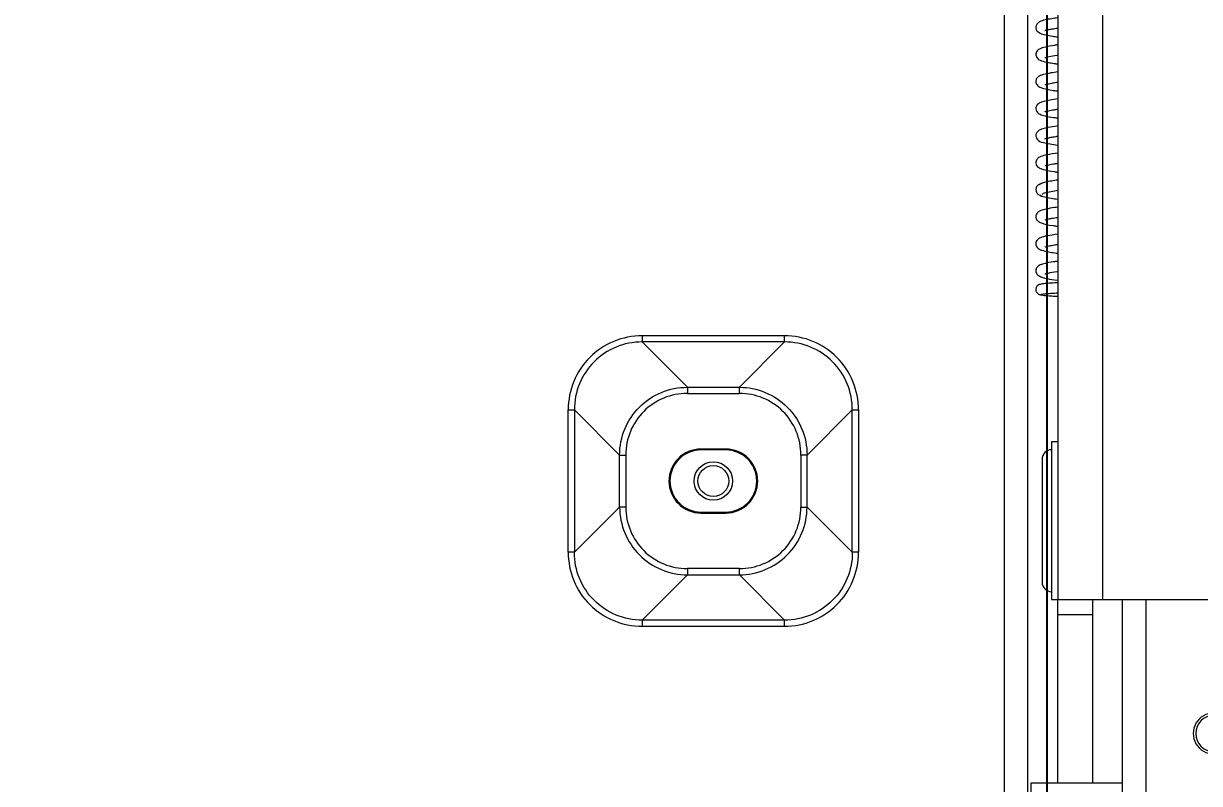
# Model space of a CAD drawing. Header units: millimetres. Extents: x -71336 to -35435, y -26189 to 22712.
# Drawn here: x -69068.5 to -68973.7, y -17538.1 to -17476.9 of the extents above; entities that cross this region are included whole.
import ezdxf

# ---------------------------------------------------------------- set-up
doc = ezdxf.new("R2010")
doc.units = ezdxf.units.MM
doc.layers.add('SC - Dimensions', color=1, linetype='Continuous')
doc.layers.add('SC - Equipment', color=7, linetype='Continuous', lineweight=13)
doc.layers.add('SC - Xlines', color=252, linetype='Continuous', plot=False)
doc.styles.get("Standard").update_dxf_attribs({"font": 'arial.ttf', "height": 35})
doc.dimstyles.new('MJC', dxfattribs={"dimscale": 25, "dimtxt": 35, "dimasz": 1, "dimexe": 0.25, "dimexo": 0.25, "dimgap": 0.25, "dimtad": 1, "dimdec": 0, "dimzin": 0, "dimdsep": 46, "dimtxsty": 'Standard', "dimcen": 0.09, "dimclrd": 1, "dimclre": 1, "dimclrt": 7, "dimadec": 0, "dimazin": 0, "dimtfac": 1, "dimtdec": 0, "dimtofl": 0, "dimtmove": 0, "dimatfit": 3, "dimfxl": 1, "dimtolj": 1, "dimtzin": 0, "dimarcsym": 0})

# ---------------------------------------------------------------- blocks, each defined once
blk = doc.blocks.new('SONY FW-49XE8001 - BACK')
at = {"layer": 'SC - Equipment', "color": 251, "true_color": 0x636466, "transparency": 33554495}
for points in [[(-144.411, 73.477), (-144.411, 73.973), (-155.899, 73.973), (-155.899, 73.477), (-152.25, 69.828), (-152.25, 69.331), (-148.06, 69.331), (-148.06, 69.828)], [(-161.358, 68.018), (-161.358, 56.529), (-161.855, 56.529), (-161.855, 68.018)], [(-152.25, 55.216), (-152.25, 54.72), (-148.06, 54.72), (-148.06, 55.216)]]:
    blk.add_lwpolyline(points, close=True, dxfattribs=at)
for points in [[(-142.601, 60.179), (-138.952, 56.529), (-138.952, 68.018, 0.417087), (-144.411, 73.477), (-155.899, 73.477, 0.417095), (-161.358, 68.018), (-157.709, 64.369), (-157.213, 64.369), (-157.213, 60.179), (-157.709, 60.179), (-157.709, 64.369, -0.414883), (-152.25, 69.828), (-148.06, 69.828, -0.414883), (-142.601, 64.369), (-143.097, 64.369), (-143.097, 60.179), (-142.601, 60.179), (-142.601, 64.369), (-138.952, 68.018), (-138.456, 68.018), (-138.456, 56.529), (-138.952, 56.529, -0.417107), (-144.411, 51.07), (-155.899, 51.07), (-155.899, 50.574), (-144.411, 50.574), (-144.411, 51.07), (-148.06, 54.72, 0.414883)], [(-149.155, 64.852), (-151.155, 64.852, 0.999979), (-151.155, 59.695), (-149.155, 59.695, 0.999937)], [(-149.155, 64.774), (-151.155, 64.774, 0.999996), (-151.155, 59.774), (-149.155, 59.774, 0.999987)], [(-152.25, 54.72), (-155.899, 51.07, -0.417118), (-161.358, 56.529), (-157.709, 60.179, 0.414922)]]:
    blk.add_lwpolyline(points, format="xyb", close=True, dxfattribs=at)
for points in [[(-151.155, 64.852), (-151.155, 64.774)], [(-149.155, 64.852), (-149.155, 64.774)], [(-151.155, 59.695), (-151.155, 59.774)], [(-149.155, 59.695), (-149.155, 59.774)]]:
    blk.add_lwpolyline(points, dxfattribs=at)
blk.add_lwpolyline([(109.633, 42.944), (109.509, 43.376), (-109.819, 43.376, 0.999627), (-109.819, 40.485), (109.509, 40.485), (109.509, 40.287), (-109.819, 40.287), (-109.819, 40.485), (-109.944, 40.918)], format="xyb", dxfattribs=at)
for radius in [1.55, 1.25]:
    blk.add_circle((-150.155, 62.274), radius, dxfattribs=at)
for centre, radius, start, end in [((-155.918, 68.036), 5.937, 89.82444, 180.17556), ((-144.393, 68.036), 5.937, 359.82444, 90.17556), ((-152.265, 64.384), 4.948, 89.82529, 180.17471), ((-148.045, 64.384), 4.948, 359.82529, 90.17471), ((-152.265, 60.164), 4.948, 179.82494, 270.17506), ((-148.045, 60.164), 4.948, 269.82529, 0.17471), ((-155.918, 56.511), 5.937, 179.82444, 270.17556), ((-144.393, 56.511), 5.937, 269.82444, 0.17556), ((-109.819, 41.931), 1.644, 89.99272, 270.00728)]:
    blk.add_arc(centre, radius, start, end, dxfattribs=at)
blk = doc.blocks.new('CHIEF MSM1U - FRONT')
at = {"layer": 'SC - Equipment', "color": 146, "true_color": 0x105689}
for p, q in [((-122.225, 311.155), (-122.225, -107.952)), ((-118.632, 311.155), (-118.632, -107.952)), ((-126.535, -136.328), (-126.535, -6.548)), ((-124.638, -136.328), (-124.638, -6.548)), ((-122.225, -95.251), (-122.733, -95.251)), ((-122.733, -95.251), (-122.733, -107.952)), ((-123.495, -96.648), (-123.495, -106.555)), ((-122.733, -107.952), (-122.225, -107.952)), ((-122.225, -107.952), (-118.632, -107.952)), ((-122.225, -109.194), (-122.225, -107.952)), ((-119.425, -107.952), (-119.425, -109.194)), ((-118.632, -107.952), (-88.887, -107.952)), ((-117.013, -136.328), (-117.013, -107.952)), ((-115.115, -136.328), (-115.115, -107.952)), ((-119.425, -109.194), (-122.225, -109.194)), ((-122.225, -122.739), (-122.225, -109.194)), ((-119.425, -109.194), (-119.425, -122.739)), ((-117.013, -122.739), (-124.397, -122.739)), ((-124.397, -122.739), (-124.397, -125.828))]:
    blk.add_line(p, q, dxfattribs=at)
for centre, start, end in [((-122.733, -96.648), 90, 180), ((-122.733, -106.555), 180, 270)]:
    blk.add_arc(centre, 0.762, start, end, dxfattribs=at)
for points, knots in [([(-122.225, -61.081), (-122.393, -61.106), (-123.043, -61.202), (-123.491, -61.267), (-123.893, -61.529), (-124.023, -61.788), (-123.98, -62.038), (-123.748, -62.329), (-123.313, -62.437), (-122.737, -62.549), (-122.369, -62.6), (-122.225, -62.62)], [0, 0, 0, 0, 0.089077, 0.344715, 0.407553, 0.473856, 0.538841, 0.59912, 0.808483, 0.925325, 1, 1, 1, 1]), ([(-123.27, -62.093), (-123.271, -62.095), (-123.277, -62.108), (-123.211, -62.082), (-123.053, -62.046), (-122.764, -61.987), (-122.477, -61.938), (-122.27, -61.909), (-122.225, -61.903)], [0, 0, 0, 0, 0.031632, 0.209308, 0.417241, 0.656355, 0.926628, 1, 1, 1, 1]), ([(-122.225, -63.259), (-122.32, -63.272), (-122.721, -63.329), (-123.248, -63.424), (-123.695, -63.562), (-123.927, -63.734), (-124.009, -63.972), (-123.991, -64.164), (-123.851, -64.425), (-123.551, -64.552), (-123.074, -64.667), (-122.603, -64.747), (-122.327, -64.786), (-122.225, -64.801)], [0, 0, 0, 0, 0.050026, 0.211783, 0.346167, 0.451443, 0.490318, 0.523776, 0.559838, 0.704586, 0.855267, 0.946804, 1, 1, 1, 1]), ([(-123.267, -64.275), (-123.265, -64.277), (-123.258, -64.282), (-123.145, -64.246), (-122.852, -64.182), (-122.539, -64.124), (-122.242, -64.084), (-122.225, -64.081)], [0, 0, 0, 0, 0.12041, 0.308578, 0.515985, 0.972399, 1, 1, 1, 1]), ([(-122.225, -65.44), (-122.423, -65.468), (-122.879, -65.533), (-123.349, -65.632), (-123.694, -65.741), (-123.936, -65.919), (-124.015, -66.178), (-123.978, -66.367), (-123.851, -66.584), (-123.546, -66.737), (-123.175, -66.822), (-122.683, -66.915), (-122.345, -66.962), (-122.225, -66.978)], [0, 0, 0, 0, 0.104987, 0.242488, 0.354421, 0.448325, 0.509028, 0.544272, 0.577763, 0.682828, 0.825562, 0.938374, 1, 1, 1, 1]), ([(-123.272, -66.453), (-123.271, -66.455), (-123.268, -66.461), (-123.132, -66.418), (-122.821, -66.355), (-122.454, -66.293), (-122.266, -66.266), (-122.225, -66.26)], [0, 0, 0, 0, 0.095047, 0.273207, 0.690948, 0.932632, 1, 1, 1, 1]), ([(-122.225, -67.62), (-122.442, -67.652), (-123.126, -67.753), (-123.599, -67.846), (-123.946, -68.109), (-124.024, -68.41), (-123.903, -68.734), (-123.645, -68.87), (-123.234, -68.995), (-122.742, -69.087), (-122.336, -69.142), (-122.225, -69.157)], [0, 0, 0, 0, 0.115142, 0.36268, 0.455305, 0.505478, 0.55783, 0.665705, 0.793111, 0.943616, 1, 1, 1, 1]), ([(-123.276, -68.637), (-123.278, -68.64), (-123.286, -68.651), (-123.174, -68.607), (-122.954, -68.56), (-122.628, -68.497), (-122.328, -68.455), (-122.225, -68.44)], [0, 0, 0, 0, 0.058735, 0.222097, 0.474189, 0.820037, 1, 1, 1, 1]), ([(-122.225, -69.795), (-122.23, -69.795), (-122.529, -69.836), (-122.977, -69.911), (-123.448, -70.015), (-123.791, -70.141), (-124, -70.418), (-124.011, -70.674), (-123.823, -71), (-123.44, -71.121), (-122.912, -71.237), (-122.442, -71.305), (-122.225, -71.337)], [0, 0, 0, 0, 0.00238, 0.153105, 0.269435, 0.385676, 0.455226, 0.522495, 0.579048, 0.747052, 0.883295, 1, 1, 1, 1]), ([(-123.28, -70.816), (-123.281, -70.817), (-123.288, -70.829), (-123.228, -70.803), (-123.076, -70.767), (-122.784, -70.706), (-122.488, -70.655), (-122.273, -70.625), (-122.225, -70.618)], [0, 0, 0, 0, 0.018174, 0.186955, 0.393983, 0.640531, 0.920038, 1, 1, 1, 1]), ([(-122.225, -71.976), (-122.533, -72.022), (-123.097, -72.106), (-123.557, -72.23), (-123.784, -72.333), (-123.925, -72.484), (-123.994, -72.621), (-124.008, -72.817), (-123.914, -73.058), (-123.68, -73.219), (-123.253, -73.35), (-122.731, -73.445), (-122.323, -73.503), (-122.225, -73.517)], [0, 0, 0, 0, 0.17106, 0.313077, 0.406351, 0.440555, 0.475477, 0.511616, 0.551982, 0.652726, 0.784223, 0.948476, 1, 1, 1, 1]), ([(-123.255, -72.98), (-123.254, -72.983), (-123.25, -72.997), (-123.057, -72.937), (-122.694, -72.867), (-122.353, -72.818), (-122.225, -72.8)], [0, 0, 0, 0, 0.093156, 0.416374, 0.782218, 1, 1, 1, 1]), ([(-123.484, -74.416), (-123.55, -74.431), (-123.687, -74.461), (-123.88, -74.589), (-124.003, -74.797), (-124.006, -75.035), (-123.905, -75.225), (-123.723, -75.376), (-123.574, -75.412), (-123.481, -75.435)], [0, 0, 0, 0, 0.130387, 0.27012, 0.416797, 0.561582, 0.694496, 0.81101, 1, 1, 1, 1]), ([(-122.225, -74.153), (-122.397, -74.178), (-122.785, -74.235), (-123.254, -74.326), (-123.62, -74.428), (-123.668, -74.498), (-123.693, -74.535)], [0, 0, 0, 0, 0.198177, 0.448241, 0.71547, 1, 1, 1, 1]), ([(-123.69, -75.32), (-123.675, -75.347), (-123.644, -75.398), (-123.376, -75.495), (-122.926, -75.594), (-122.413, -75.667), (-122.225, -75.694)], [0, 0, 0, 0, 0.2101052, 0.4110331, 0.7840169, 1, 1, 1, 1]), ([(-123.493, -75.319), (-123.456, -75.275), (-123.384, -75.19), (-122.88, -75.077), (-122.415, -75.007), (-122.225, -74.978)], [0, 0, 0, 0, 0.387635, 0.750103, 1, 1, 1, 1]), ([(-122.225, -76.334), (-122.312, -76.346), (-122.682, -76.396), (-123.151, -76.483), (-123.535, -76.575), (-123.818, -76.718), (-124, -76.94), (-124.008, -77.231), (-123.852, -77.476), (-123.458, -77.672), (-122.93, -77.775), (-122.357, -77.855), (-122.225, -77.873)], [0, 0, 0, 0, 0.0440885, 0.1879938, 0.3189508, 0.3839468, 0.4521898, 0.5217065, 0.5866063, 0.7036729, 0.9321392, 1, 1, 1, 1]), ([(-123.255, -77.342), (-123.257, -77.346), (-123.267, -77.365), (-123.182, -77.327), (-122.983, -77.284), (-122.686, -77.224), (-122.393, -77.182), (-122.225, -77.158)], [0, 0, 0, 0, 0.044079, 0.248848, 0.463362, 0.692089, 1, 1, 1, 1]), ([(-122.225, -78.512), (-122.528, -78.557), (-123.096, -78.643), (-123.609, -78.777), (-123.885, -78.942), (-123.999, -79.164), (-124.004, -79.372), (-123.939, -79.526), (-123.788, -79.697), (-123.517, -79.816), (-123.06, -79.923), (-122.579, -80.004), (-122.309, -80.042), (-122.225, -80.054)], [0, 0, 0, 0, 0.16902, 0.31727, 0.43473, 0.478763, 0.514494, 0.551606, 0.592395, 0.701159, 0.859834, 0.956734, 1, 1, 1, 1]), ([(-123.251, -79.512), (-123.252, -79.515), (-123.256, -79.531), (-123.171, -79.502), (-122.97, -79.46), (-122.653, -79.399), (-122.366, -79.355), (-122.225, -79.334)], [0, 0, 0, 0, 0.050833, 0.254563, 0.486936, 0.748625, 1, 1, 1, 1]), ([(-122.225, -80.693), (-122.344, -80.709), (-122.759, -80.766), (-123.235, -80.857), (-123.635, -80.97), (-123.892, -81.122), (-124.006, -81.366), (-123.997, -81.559), (-123.916, -81.75), (-123.615, -81.996), (-123.174, -82.073), (-122.574, -82.187), (-122.234, -82.233), (-122.225, -82.234)], [0, 0, 0, 0, 0.060535, 0.210665, 0.334246, 0.433309, 0.493521, 0.529647, 0.566955, 0.633707, 0.826784, 0.995799, 1, 1, 1, 1]), ([(-123.279, -81.712), (-123.278, -81.714), (-123.273, -81.718), (-123.174, -81.685), (-122.896, -81.622), (-122.567, -81.559), (-122.245, -81.516), (-122.225, -81.513)], [0, 0, 0, 0, 0.102567, 0.282748, 0.490494, 0.968408, 1, 1, 1, 1]), ([(-122.225, -82.427), (-122.305, -82.431), (-122.629, -82.448), (-123.081, -82.479), (-123.526, -82.521), (-123.594, -82.55), (-123.629, -82.565)], [0, 0, 0, 0, 0.092475, 0.376089, 0.67852, 1, 1, 1, 1]), ([(-123.569, -82.546), (-123.621, -82.553), (-123.733, -82.566), (-123.866, -82.654), (-123.948, -82.761), (-123.99, -82.86), (-124.005, -82.967), (-123.992, -83.071), (-123.956, -83.164), (-123.891, -83.26), (-123.792, -83.339), (-123.672, -83.385), (-123.602, -83.391), (-123.57, -83.394)], [0, 0, 0, 0, 0.1188474, 0.2581113, 0.3347041, 0.4137012, 0.492876, 0.5699063, 0.6428375, 0.7103815, 0.8272397, 0.9222697, 1, 1, 1, 1]), ([(-123.63, -83.375), (-123.612, -83.386), (-123.577, -83.408), (-123.327, -83.44), (-122.959, -83.471), (-122.58, -83.496), (-122.311, -83.51), (-122.225, -83.515)], [0, 0, 0, 0, 0.2347971, 0.4631393, 0.6849244, 0.9000857, 1, 1, 1, 1]), ([(-123.558, -83.375), (-123.544, -83.364), (-123.516, -83.343), (-123.284, -83.312), (-122.933, -83.282), (-122.57, -83.258), (-122.308, -83.243), (-122.225, -83.238)], [0, 0, 0, 0, 0.232851, 0.460384, 0.682694, 0.899813, 1, 1, 1, 1])]:
    blk.add_open_spline(points, degree=3, knots=knots, dxfattribs=at)
blk = doc.blocks.new('*D176')
at = {"layer": 'Defpoints', "color": 0, "ltscale": 5, "transparency": 16777216}
for p in [(-68861.022, -17313.755), (-69610.749, -18768.854), (-69610.749, -18768.854)]:
    blk.add_point(p, dxfattribs=at)
at = {"layer": 'SC - Dimensions', "color": 1, "lineweight": -2, "ltscale": 5, "transparency": 16777216}
for p, q in [((-68867.272, -17313.755), (-69616.999, -17313.755)), ((-69610.749, -17338.755), (-69610.749, -18743.854))]:
    blk.add_line(p, q, dxfattribs=at)
at = {"layer": 'SC - Dimensions', "color": 1, "ltscale": 5, "transparency": 16777216}
for points in [[(-69614.916, -17338.755), (-69606.582, -17338.755), (-69610.749, -17313.755)], [(-69614.916, -18743.854), (-69606.582, -18743.854), (-69610.749, -18768.854)]]:
    blk.add_solid(points, dxfattribs=at)
at = {"layer": 'SC - Dimensions', "color": 7, "ltscale": 5, "transparency": 16777216, "insert": (-69634.869, -18169.279), "char_height": 35, "attachment_point": 5, "rotation": 90}
blk.add_mtext('\\A1;1455', dxfattribs=at)

msp = doc.modelspace()

# ---------------------------------------------------------------- linework, layer by layer
at = {"layer": 'SC - Xlines', "ltscale": 5}
msp.add_line((-68986.022, -15688.854), (-68986.022, -18769.268), dxfattribs=at)

# ---------------------------------------------------------------- block references
at = {"layer": 'SC - Equipment'}
for name, p in [('SONY FW-49XE8001 - BACK', (-68862.744, -17576.031)), ('CHIEF MSM1U - FRONT', (-68862.899, -17415.356))]:
    msp.add_blockref(name, p, dxfattribs=at)

# ---------------------------------------------------------------- dimensions: what is measured, and where the dimension line sits
at = {"layer": 'SC - Dimensions', "ltscale": 5}
dim = msp.add_linear_dim(base=(-69610.749, -18768.854), p1=(-68861.022, -17313.755), p2=(-69610.749, -18768.854), angle=90, dimstyle='MJC', dxfattribs=at)
dim.commit()
dim.dimension.update_dxf_attribs({"geometry": '*D176', "text_midpoint": (-69610.749, -18169.279), "dimtype": 160})

doc.saveas('drawing.dxf')
